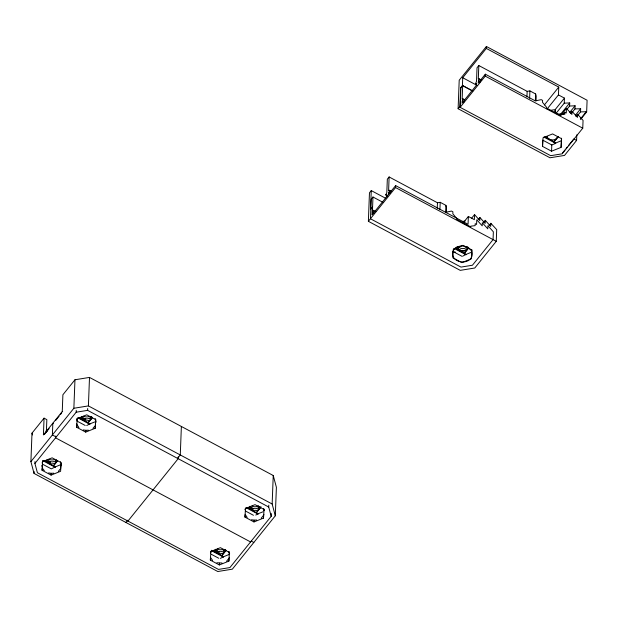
<?xml version="1.0" encoding="UTF-8"?>
<svg xmlns="http://www.w3.org/2000/svg" width="618" height="618" viewBox="0 0 618 618"><rect width="100%" height="100%" fill="white"/><g stroke="black" fill="none" stroke-linecap="round" stroke-linejoin="round"><path stroke-width="0.93" d="M44.063 418.154L43.414 434.933L62.256 411.542L62.897 394.755L74.963 379.769L89.502 377.42L273.241 475.512L276.393 487.301L275.296 515.798L232.329 569.17L217.791 571.519L34.052 473.427L30.9 461.631L31.997 433.141L44.063 418.154L46.844 419.645L46.358 432.368M34.052 473.427L34.121 471.526M271.302 513.527L271.194 516.316L229.935 567.571L218.486 569.417L37.397 472.739L34.917 463.454L34.987 461.592M42.078 470.306L42.596 461.661L52.121 457.83L61.136 462.635L60.61 471.279L51.085 475.111L42.078 470.306L42.148 468.521M44.303 461.059L44.318 460.665L55.257 466.907L60.062 464.968M47.076 431.48L47.146 429.68L45.933 431.179M51.085 475.111L51.155 473.326L48.613 472.909M55.612 436.092L55.543 437.83L250.56 541.94M43.129 464.497L51.325 468.869L55.257 466.907M60.757 467.486L60.865 464.643M30.9 461.631L73.866 408.259L74.963 379.769M34.917 463.454L76.176 412.206L76.246 410.344M76.702 427.301L77.219 418.656L86.744 414.817L95.751 419.63L95.234 428.274L85.709 432.106L76.702 427.301L76.771 425.516M78.926 418.054L78.942 417.66L89.88 423.894L94.685 421.963M85.709 432.106L85.778 430.321L83.237 429.904M271.194 516.316L268.714 507.03L87.625 410.352L87.694 408.49M275.296 515.798L272.152 504.002L88.405 405.91L89.502 377.42M86.729 425.547L89.88 423.894M95.234 428.274L95.311 426.374M95.381 424.481L95.458 422.588M178.239 456.833L178.169 458.687L127.941 521.082M181.375 426.466L180.278 454.956L177.86 457.953M210.352 560.14L210.869 551.495L220.402 547.664L229.409 552.469L228.884 561.113L219.359 564.952L210.352 560.14L210.421 558.355M219.359 564.952L219.429 563.168M229.139 554.477L223.531 556.741L221.769 555.798L225.933 550.267M220.387 558.394L223.531 556.741M228.884 561.113L228.961 559.22M244.975 517.135L245.493 508.49L255.025 504.659L264.033 509.464L263.507 518.108L253.983 521.94L244.975 517.135L245.045 515.35M247.2 507.888L247.215 507.494L258.154 513.736L262.967 511.797M253.983 521.94L254.052 520.163L251.511 519.738M255.79 515.072L258.154 513.736M263.507 518.108L263.585 516.215M268.714 507.03L268.784 505.169M272.152 504.002L273.241 475.512M489.07 225.5L490.846 223.299L496.71 229.618L496.262 241.321L474.779 268.011L460.24 270.36L368.374 221.314L369.464 192.824L371.264 190.599L385.671 198.293M371.264 190.599L370.537 209.332L372.337 207.1L372.036 214.909L395.628 185.609L468.058 224.28L468.359 216.47L474.354 219.668L474.547 214.593L479.792 220.58L479.908 217.459L485.153 223.446L485.269 220.325L490.723 226.42L490.846 223.299M372.306 214.577L373.318 210.336L372.461 210.475L372.978 197.011L383.152 202.441M387.532 196.022L385.879 194.74L386.814 192.646L387.331 179.181L389.124 176.957L437.459 202.758L440.209 202.318L445.918 205.369L446.513 207.594L446.335 212.337M386.652 196.748L386.729 194.794L385.864 195.126M388.452 194.516L389.464 190.282L388.606 190.421L389.124 176.957M368.374 221.314L395.551 187.555L395.628 185.609M437.25 208.305L437.459 202.758M439.923 209.711L440.209 202.318M445.663 211.997L445.918 205.369M576.803 134.84L576.586 140.441L564.52 155.427L549.989 157.775L458.116 108.729L459.205 80.24L486.389 46.481L587.1 100.247L586.652 111.958L580.765 119.266M575.891 116.423L577.606 114.299L583.06 120.394L582.759 128.196L562.125 153.828L550.677 155.674L460.132 107.339L460.881 87.826L462.673 85.593L472.847 91.031M455.072 248.567L455.087 248.173L464.975 253.457M458.116 108.729L459.908 106.505L460.626 87.764L462.418 85.539L462.72 77.737L486.312 48.428L486.389 46.481M462.673 85.593L462.156 99.058L463.013 98.919L462.001 103.16L476.354 85.33L476.424 83.384L475.559 83.716L476.509 81.236L477.026 67.771L478.819 65.539L527.154 91.348L529.904 90.9L535.621 93.951L536.215 96.176L536.03 100.919M470.839 252.476L466.026 254.415L464.265 253.473L468.429 247.934M462.882 256.061L466.026 254.415M478.819 65.539L478.301 79.004L479.166 78.865L478.147 83.106L485.323 74.191L535.327 100.888L541.206 99.645L542.596 100.386L542.527 102.341L546.598 107.3L546.567 108.08L560.495 115.52L560.526 114.739L564.813 114.237L564.891 112.283L566.281 113.032L566.459 108.343L571.913 114.446L572.036 111.317L577.482 117.42L577.606 114.299M460.132 107.339L485.246 76.138L485.323 74.191M526.945 96.895L527.154 91.348M529.618 98.293L529.904 90.9M535.366 100.587L535.621 93.951M542.542 146.396L543.067 137.752L552.592 133.921L561.6 138.726L561.082 147.37L551.55 151.209L542.542 146.396L542.782 140.155L551.797 144.96L555.706 143.384L553.983 141.669L558.124 136.524M544.767 137.15L544.782 136.763L553.983 141.669M551.55 151.209L551.797 144.96M554.748 112.484L554.856 109.641L550.275 110.375M555.397 113.364L555.559 109.139L564.435 98.108L558.448 94.909L558.749 87.099L486.312 48.428M555.953 113.473L564.242 103.183L569.726 102.92L560.843 113.951L560.789 115.512L566.459 108.343M561.082 147.37L561.484 138.193M564.242 103.183L564.435 98.108M567.239 108.984L569.603 106.041L569.726 102.92M572.6 111.85L574.972 108.907L575.088 105.786L569.603 106.041M577.583 115.558L580.541 111.881L580.657 108.76L574.972 108.907M42.318 464.064L42.48 461.399M76.941 421.051L77.103 418.394M95.543 420.788L95.643 419.089M210.645 553.01L210.753 551.233M229.193 553.628L229.293 551.936M245.269 510.005L245.377 508.228M263.816 510.623L263.917 508.923M471.634 252.152L471.789 249.602M42.186 462.72L43.291 460.835M76.81 419.715L77.914 417.83M60.757 468.49L58.331 471.341M95.381 425.485L92.955 428.336M210.46 552.554L211.565 550.677M245.083 509.549L246.188 507.664M229.394 557.714L226.605 561.175M264.017 514.709L261.229 518.17M44.426 434.431L49.131 428.583M55.605 420.534L59.143 416.146M60.317 414.686L61.491 413.226M55.365 461.422L56.547 459.946A5.469 4.419 2.2 0 1 47.092 459.452M89.989 418.409L91.17 416.941A5.469 4.419 2.2 0 1 81.707 416.447M90.56 418.069L91.75 416.594M53.511 465.578L57.659 460.425M88.135 422.573L92.275 417.42M53.496 465.964L57.644 460.819M88.119 422.959L92.267 417.814M372.978 197.011L371.186 199.243L370.437 218.757L460.982 267.092L472.43 265.238L493.064 239.614L493.357 231.812L487.911 225.709L487.787 228.838L482.334 222.735L482.218 225.856L476.764 219.761L476.586 224.442L475.188 223.701L475.118 225.655L470.831 226.157L470.8 226.937L456.872 219.498L456.903 218.718L452.824 213.758L452.901 211.804L451.511 211.062L445.632 212.306M125.917 522.473L127.733 520.225M544.396 104.929L558.749 87.099M547.085 109.023L558.448 94.909M463.577 222.41L468.359 216.47M471.588 218.27L474.547 214.593M478.131 219.668L479.908 217.459M569.757 112.399L575.088 105.786M570.314 113.449L572.036 111.317M483.492 222.526L485.269 220.325M223.639 551.256L224.821 549.781A5.469 4.419 2.2 0 1 215.365 549.286M258.262 508.251L259.444 506.775A5.469 4.419 2.2 0 1 249.989 506.281M466.088 250.097L467.27 248.629M224.218 550.908L225.4 549.441M258.247 508.637L260.024 506.436M466.072 250.491L467.849 248.281M575.335 115.373L580.657 108.76M464.265 253.473L468.413 248.328M553.967 142.055L558.108 136.91M256.408 512.407L260.557 507.254M221.769 555.798L225.918 550.653M256.393 512.793L261.128 506.915M580.348 119.042L586.235 111.734L586.652 111.958M562.48 153.017L564.86 150.05M566.057 148.575L567.247 147.092M568.436 145.609L573.798 138.95L576.586 140.441M555.721 142.997L561.337 140.734M462.411 221.499L465.161 221.051M73.866 408.259L88.405 405.91M76.176 412.206L87.625 410.352M85.794 430.313L88.374 430.174M51.17 473.318L53.758 473.179M254.068 520.147L256.655 520.008M222.032 563.013L216.887 562.751M557.189 114.121L560.843 113.951M580.541 111.881L586.235 111.734M485.246 76.138L582.759 128.196M479.166 78.865L481.669 80.209M479.151 79.258L480.819 80.147M478.402 80.927L480.07 81.823M478.224 81.151L479.892 82.047M462.72 77.737L477.019 85.369M462.418 85.539L471.673 90.475M543.848 137.057L555.706 143.384M463.013 98.919L464.69 99.815M463.006 99.313L464.674 100.201M462.256 100.981L463.925 101.877M462.079 101.205L463.747 102.101M395.551 187.555L496.262 241.321M389.464 190.282L391.14 191.178M389.448 190.676L391.124 191.565M388.606 190.421L390.275 191.31M388.707 192.345L390.375 193.241M385.879 194.74L387.548 195.628M458.185 249.031L461.244 250.669M454.153 248.467L466.011 254.801M453.087 251.572L462.094 256.377M373.318 210.336L375.829 211.673M373.303 210.73L374.979 211.619M372.561 212.399L374.23 213.295M372.376 212.623L374.052 213.511M83.615 418.162L85.91 419.39M250.352 507.185L253.419 508.815M82.364 418.293L84.805 419.599M250.638 508.127L253.079 509.433M77.999 417.953L89.865 424.288M246.273 507.795L258.139 514.122M62.256 411.542L62.673 411.766M77.69 421.453L85.199 425.462M245.964 511.287L253.473 515.296M53.256 423.461L52.831 423.237L52.383 434.948L55.767 436.756M251.271 541.129L253.813 542.48M48.992 461.167L50.522 461.986M215.736 550.19L219.56 552.237M47.74 461.298L50.182 462.604M216.014 551.132L218.455 552.438M221.785 555.412L211.41 550.267M42.534 460.51L55.241 467.293M211.65 550.8L223.515 557.127M211.418 554.338L218.787 558.27M454.802 251.688L455.281 252.252M247.185 517.428L245.114 514.346M212.561 560.441L210.499 557.359M78.911 427.594L76.555 423.863M44.287 470.599L42.812 468.861L41.792 465.478M263.384 508.568L264.265 510.561M228.768 551.58L229.641 553.566M95.11 418.734L96.13 422.117M60.487 461.739L61.506 465.122M31.997 433.141L32.476 434.956M222.804 549.34A5.469 4.419 2.2 0 1 217.343 549.054M89.147 416.501A5.469 4.419 2.2 0 1 83.685 416.215M258.594 505.694A5.469 4.419 2.2 0 1 251.966 506.049M54.523 459.506A5.469 4.419 2.2 0 1 49.061 459.22M225.609 549.564A5.469 4.419 2.2 0 1 220.603 553.689A5.469 4.419 2.2 0 1 214.809 550.144M91.703 417.861A5.469 4.419 2.2 0 1 86.234 420.85A5.469 4.419 2.2 0 1 81.151 417.305M259.977 507.695A5.469 4.419 2.2 0 1 254.508 510.684A5.469 4.419 2.2 0 1 249.433 507.139M57.08 460.866A5.469 4.419 2.2 0 1 51.611 463.855A5.469 4.419 2.2 0 1 46.528 460.31M557.552 136.957A5.469 4.419 2.2 0 1 552.075 139.946A5.469 4.419 2.2 0 1 547 136.4M564.891 112.283A13.256 10.715 2.2 0 1 562.65 114.392M468.104 247.239A5.469 4.419 2.2 0 1 462.38 251.364A5.469 4.419 2.2 0 1 457.181 246.667M467.347 246.675A5.469 4.419 2.2 0 1 458.703 247.138M467.88 247.594A5.469 4.419 2.2 0 1 462.411 250.584A5.469 4.419 2.2 0 1 457.335 247.038M453.365 249.17L452.847 257.814L461.855 262.619L471.38 258.787L471.905 250.143L462.897 245.338L453.365 249.17M452.909 251.395C449.734 262.156 468.05 266.057 471.843 256.555C475.018 245.802 456.694 241.901 452.909 251.395"/></g></svg>
